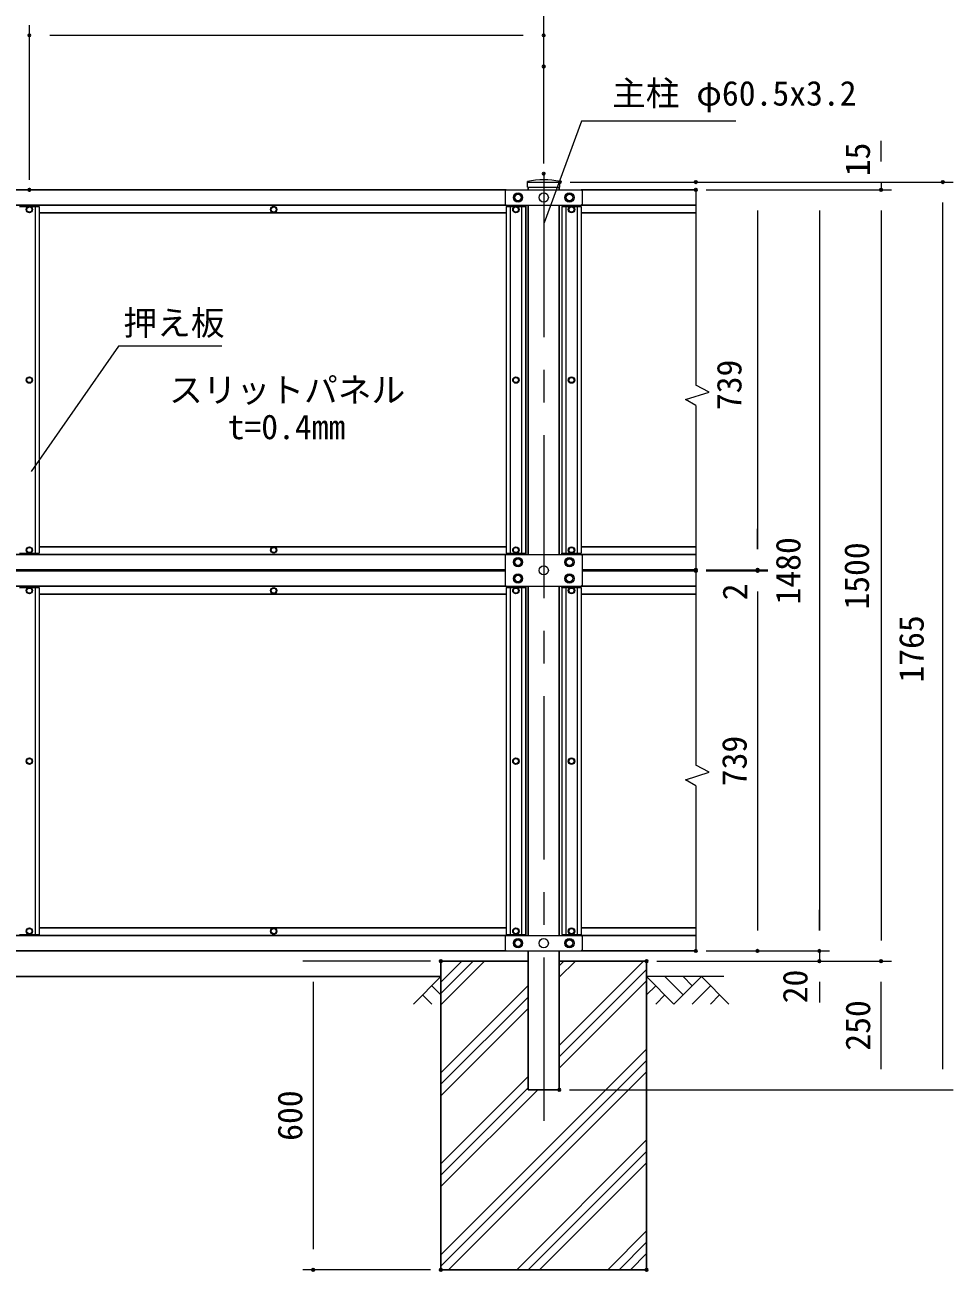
# Model space of a CAD drawing. Units: millimetres, scale not verified. Extents: x -4200 to 4200, y -2970 to 2970.
# Drawn here: x -2525 to -721, y -706 to 1717 of the extents above; entities that cross this region are included whole.
import ezdxf
from ezdxf.enums import TextEntityAlignment as Align

# ---------------------------------------------------------------- set-up
doc = ezdxf.new("R2010")
doc.units = ezdxf.units.MM
doc.header["$LTSCALE"] = 10
doc.header["$PDMODE"] = 32
doc.header["$PDSIZE"] = 5
doc.linetypes.add('USER1', pattern=[50.8, 31.75, -6.35, 6.35, -6.35])
for name, color, linetype, lineweight in [('0-2_D-STR1', 1, 'Continuous', 25), ('0-3_D-STR3', 3, 'Continuous', 13), ('0-4_D-BMK', 2, 'USER1', 13), ('0-5_D-STR-DIM', 7, 'Continuous', 13), ('0-9_D-STR4', 7, 'Continuous', 25), ('0-A_D-DCR-HCH', 7, 'Continuous', 13), ('0-B_D-BGD', 7, 'Continuous', 25), ('0-C_D-STR-TXT', 7, 'Continuous', 13)]:
    doc.layers.add(name, color=color, linetype=linetype, lineweight=lineweight)
doc.layers.add('0-7_Defpoints', color=8, linetype='Continuous')
doc.styles.add('ＭＳ ゴシック', font='')
doc.styles.get('ＭＳ ゴシック').set_extended_font_data('MS Gothic')

msp = doc.modelspace()

# ---------------------------------------------------------------- linework, layer by layer
at = {"layer": '0-2_D-STR1'}
for p, q in [((-3443.36, 1396.5), (-1589.36, 1396.5)), ((-1546.61, 1401.71), (-1546.61, 1396.5)), ((-1486.11, 1401.71), (-1486.11, 1396.5)), ((-1443.36, 1396.5), (-1220.54, 1396.5)), ((-3443.36, 1366.5), (-1589.36, 1366.5)), ((-1551.36, 687.5), (-1551.36, 1366.5)), ((-1546.61, 1366.5), (-1546.61, 687.5)), ((-1486.11, 1366.5), (-1486.11, 687.5)), ((-1443.36, 1366.5), (-1220.54, 1366.5)), ((-2497.36, 1351.5), (-1589.36, 1351.5)), ((-1443.36, 1351.5), (-1220.54, 1351.5)), ((-3443.36, 687.5), (-1589.36, 687.5)), ((-2497.36, 702.5), (-1589.36, 702.5)), ((-1481.36, 689.75), (-1481.36, 687.5)), ((-1443.36, 702.5), (-1220.54, 702.5)), ((-1443.36, 687.5), (-1220.54, 687.5)), ((-3441.36, 657.5), (-1591.36, 657.5)), ((-3441.36, 655.5), (-1591.36, 655.5)), ((-1441.36, 657.5), (-1220.54, 657.5)), ((-1441.36, 655.5), (-1220.54, 655.5)), ((-3443.36, 625.5), (-1589.36, 625.5)), ((-2497.36, 610.5), (-1589.36, 610.5)), ((-1551.36, -53.5), (-1551.36, 625.5)), ((-1546.61, 625.5), (-1546.61, -53.5)), ((-1486.11, 625.5), (-1486.11, -53.5)), ((-1481.36, 625.5), (-1481.36, 623.25)), ((-1443.36, 625.5), (-1220.54, 625.5)), ((-1443.36, 610.5), (-1220.54, 610.5)), ((-2497.36, -38.5), (-1589.36, -38.5)), ((-1443.36, -38.5), (-1220.54, -38.5)), ((-3443.36, -53.5), (-1589.36, -53.5)), ((-1443.36, -53.5), (-1220.54, -53.5)), ((-1443.36, -53.5), (-1220.54, -53.5)), ((-3443.36, -83.5), (-1589.36, -83.5)), ((-1486.11, -83.5), (-1486.11, -353.5)), ((-1443.36, -83.5), (-1220.54, -83.5))]:
    msp.add_line(p, q, dxfattribs=at)
msp.add_lwpolyline([(-1546.61, -83.5), (-1546.61, -353.5), (-1486.11, -353.5)], dxfattribs=at)
at = {"layer": '0-3_D-STR3'}
for p, q in [((-1547.81, 1401.71), (-1547.81, 1412.59)), ((-1546.61, 1411.5), (-1486.11, 1411.5)), ((-1484.91, 1401.71), (-1484.91, 1412.59)), ((-1591.36, 1394.5), (-1591.36, 1368.5)), ((-1589.36, 1396.5), (-1443.36, 1396.5)), ((-1547.81, 1401.71), (-1484.91, 1401.71)), ((-1441.36, 1394.5), (-1441.36, 1368.5)), ((-2535.36, 1364.25), (-2497.36, 1364.25)), ((-2505.36, 1364.25), (-2505.36, 689.75)), ((-2497.36, 1364.25), (-2497.36, 689.75)), ((-1589.36, 1366.5), (-1443.36, 1366.5)), ((-1589.36, 1364.25), (-1551.36, 1364.25)), ((-1589.36, 1364.25), (-1589.36, 689.75)), ((-1581.36, 1364.25), (-1581.36, 689.75)), ((-1559.36, 1364.25), (-1559.36, 689.75)), ((-1551.36, 1364.25), (-1551.36, 689.75)), ((-1481.36, 1364.25), (-1443.36, 1364.25)), ((-1481.36, 1364.25), (-1481.36, 689.75)), ((-1473.36, 1364.25), (-1473.36, 689.75)), ((-1451.36, 1364.25), (-1451.36, 689.75)), ((-1443.36, 1364.25), (-1443.36, 689.75)), ((-2535.36, 689.75), (-2497.36, 689.75)), ((-1591.36, 685.5), (-1591.36, 627.5)), ((-1589.36, 689.75), (-1551.36, 689.75)), ((-1589.36, 687.5), (-1443.36, 687.5)), ((-1481.36, 689.75), (-1443.36, 689.75)), ((-1441.36, 685.5), (-1441.36, 627.5)), ((-2535.36, 623.25), (-2497.36, 623.25)), ((-2505.36, 623.25), (-2505.36, -51.25)), ((-2497.36, 623.25), (-2497.36, -51.25)), ((-1589.36, 625.5), (-1443.36, 625.5)), ((-1589.36, 623.25), (-1551.36, 623.25)), ((-1589.36, 623.25), (-1589.36, -51.25)), ((-1581.36, 623.25), (-1581.36, -51.25)), ((-1559.36, 623.25), (-1559.36, -51.25)), ((-1551.36, 623.25), (-1551.36, -51.25)), ((-1481.36, 623.25), (-1443.36, 623.25)), ((-1481.36, 623.25), (-1481.36, -51.25)), ((-1473.36, 623.25), (-1473.36, -51.25)), ((-1451.36, 623.25), (-1451.36, -51.25)), ((-1443.36, 623.25), (-1443.36, -51.25)), ((-2535.36, -51.25), (-2497.36, -51.25)), ((-1591.36, -55.5), (-1591.36, -81.5)), ((-1589.36, -51.25), (-1551.36, -51.25)), ((-1589.36, -53.5), (-1443.36, -53.5)), ((-1481.36, -51.25), (-1443.36, -51.25)), ((-1441.36, -55.5), (-1441.36, -81.5)), ((-1589.36, -83.5), (-1443.36, -83.5))]:
    msp.add_line(p, q, dxfattribs=at)
for points in [[(-1558.86, 1381.5), (-1562.61, 1388), (-1570.12, 1388), (-1573.86, 1381.5), (-1570.12, 1375), (-1562.61, 1375)], [(-1458.86, 1381.5), (-1462.61, 1388), (-1470.12, 1388), (-1473.86, 1381.5), (-1470.12, 1375), (-1462.61, 1375)], [(-2522.14, 1358), (-2519.25, 1363), (-2513.48, 1363), (-2510.59, 1358), (-2513.48, 1353), (-2519.25, 1353)], [(-2035.59, 1358), (-2038.48, 1363), (-2044.25, 1363), (-2047.14, 1358), (-2044.25, 1353), (-2038.48, 1353)], [(-1576.14, 1358), (-1573.25, 1363), (-1567.48, 1363), (-1564.59, 1358), (-1567.48, 1353), (-1573.25, 1353)], [(-1468.14, 1358), (-1465.25, 1363), (-1459.48, 1363), (-1456.59, 1358), (-1459.48, 1353), (-1465.25, 1353)], [(-2522.14, 1026.5), (-2519.25, 1031.5), (-2513.48, 1031.5), (-2510.59, 1026.5), (-2513.48, 1021.5), (-2519.25, 1021.5)], [(-1576.14, 1026.5), (-1573.25, 1031.5), (-1567.48, 1031.5), (-1564.59, 1026.5), (-1567.48, 1021.5), (-1573.25, 1021.5)], [(-1468.14, 1026.5), (-1465.25, 1031.5), (-1459.48, 1031.5), (-1456.59, 1026.5), (-1459.48, 1021.5), (-1465.25, 1021.5)], [(-2522.14, 696), (-2519.25, 701), (-2513.48, 701), (-2510.59, 696), (-2513.48, 691), (-2519.25, 691)], [(-2035.59, 696), (-2038.48, 701), (-2044.25, 701), (-2047.14, 696), (-2044.25, 691), (-2038.48, 691)], [(-1576.14, 696), (-1573.25, 701), (-1567.48, 701), (-1564.59, 696), (-1567.48, 691), (-1573.25, 691)], [(-1558.86, 672.5), (-1562.61, 679), (-1570.12, 679), (-1573.86, 672.5), (-1570.12, 666), (-1562.61, 666)], [(-1458.86, 672.5), (-1462.61, 679), (-1470.12, 679), (-1473.86, 672.5), (-1470.12, 666), (-1462.61, 666)], [(-1468.14, 696), (-1465.25, 701), (-1459.48, 701), (-1456.59, 696), (-1459.48, 691), (-1465.25, 691)], [(-1558.86, 640.5), (-1562.61, 647), (-1570.12, 647), (-1573.86, 640.5), (-1570.12, 634), (-1562.61, 634)], [(-1458.86, 640.5), (-1462.61, 647), (-1470.12, 647), (-1473.86, 640.5), (-1470.12, 634), (-1462.61, 634)], [(-2522.14, 617), (-2519.25, 622), (-2513.48, 622), (-2510.59, 617), (-2513.48, 612), (-2519.25, 612)], [(-2035.59, 617), (-2038.48, 622), (-2044.25, 622), (-2047.14, 617), (-2044.25, 612), (-2038.48, 612)], [(-2035.59, 617), (-2038.48, 622), (-2044.25, 622), (-2047.14, 617), (-2044.25, 612), (-2038.48, 612)], [(-1576.14, 617), (-1573.25, 622), (-1567.48, 622), (-1564.59, 617), (-1567.48, 612), (-1573.25, 612)], [(-1468.14, 617), (-1465.25, 622), (-1459.48, 622), (-1456.59, 617), (-1459.48, 612), (-1465.25, 612)], [(-2522.14, 285.5), (-2519.25, 290.5), (-2513.48, 290.5), (-2510.59, 285.5), (-2513.48, 280.5), (-2519.25, 280.5)], [(-1576.14, 285.5), (-1573.25, 290.5), (-1567.48, 290.5), (-1564.59, 285.5), (-1567.48, 280.5), (-1573.25, 280.5)], [(-1468.14, 285.5), (-1465.25, 290.5), (-1459.48, 290.5), (-1456.59, 285.5), (-1459.48, 280.5), (-1465.25, 280.5)], [(-2522.14, -45), (-2519.25, -40), (-2513.48, -40), (-2510.59, -45), (-2513.48, -50), (-2519.25, -50)], [(-2035.59, -45), (-2038.48, -40), (-2044.25, -40), (-2047.14, -45), (-2044.25, -50), (-2038.48, -50)], [(-1576.14, -45), (-1573.25, -40), (-1567.48, -40), (-1564.59, -45), (-1567.48, -50), (-1573.25, -50)], [(-1468.14, -45), (-1465.25, -40), (-1459.48, -40), (-1456.59, -45), (-1459.48, -50), (-1465.25, -50)], [(-1558.86, -68.5), (-1562.61, -62), (-1570.12, -62), (-1573.86, -68.5), (-1570.12, -75), (-1562.61, -75)], [(-1458.86, -68.5), (-1462.61, -62), (-1470.12, -62), (-1473.86, -68.5), (-1470.12, -75), (-1462.61, -75)]]:
    msp.add_lwpolyline(points, close=True, dxfattribs=at)
for centre, radius in [((-1566.36, 1381.5), 9), ((-1566.36, 1381.5), 6.5), ((-1516.36, 1381.5), 9), ((-1466.36, 1381.5), 9), ((-1466.36, 1381.5), 6.5), ((-2516.36, 1358), 6.25), ((-2516.36, 1358), 5), ((-2041.36, 1358), 6.25), ((-2041.36, 1358), 5), ((-1570.36, 1358), 6.25), ((-1570.36, 1358), 5), ((-1462.36, 1358), 6.25), ((-1462.36, 1358), 5), ((-2516.36, 1026.5), 6.25), ((-2516.36, 1026.5), 5), ((-1570.36, 1026.5), 6.25), ((-1570.36, 1026.5), 5), ((-1462.36, 1026.5), 6.25), ((-1462.36, 1026.5), 5), ((-2516.36, 696), 6.25), ((-2516.36, 696), 5), ((-2041.36, 696), 6.25), ((-2041.36, 696), 5), ((-1570.36, 696), 6.25), ((-1570.36, 696), 5), ((-1566.36, 672.5), 9), ((-1566.36, 672.5), 6.5), ((-1466.36, 672.5), 9), ((-1466.36, 672.5), 6.5), ((-1462.36, 696), 6.25), ((-1462.36, 696), 5), ((-1516.36, 656.5), 9), ((-1566.36, 640.5), 9), ((-1566.36, 640.5), 6.5), ((-1466.36, 640.5), 9), ((-1466.36, 640.5), 6.5), ((-2516.36, 617), 6.25), ((-2516.36, 617), 5), ((-2041.36, 617), 6.25), ((-2041.36, 617), 6.25), ((-2041.36, 617), 5), ((-2041.36, 617), 5), ((-1570.36, 617), 6.25), ((-1570.36, 617), 5), ((-1462.36, 617), 6.25), ((-1462.36, 617), 5), ((-2516.36, 285.5), 6.25), ((-1570.36, 285.5), 6.25), ((-1462.36, 285.5), 6.25), ((-2516.36, 285.5), 5), ((-1570.36, 285.5), 5), ((-1462.36, 285.5), 5), ((-2516.36, -45), 6.25), ((-2516.36, -45), 5), ((-2041.36, -45), 6.25), ((-2041.36, -45), 5), ((-1570.36, -45), 6.25), ((-1570.36, -45), 5), ((-1462.36, -45), 6.25), ((-1462.36, -45), 5), ((-1566.36, -68.5), 9), ((-1566.36, -68.5), 6.5), ((-1516.36, -68.5), 9), ((-1466.36, -68.5), 9), ((-1466.36, -68.5), 6.5)]:
    msp.add_circle(centre, radius, dxfattribs=at)
for centre, radius, start, end in [((-1516.36, 1255.71), 160, 78.66399, 101.33601), ((-1589.36, 1394.5), 2, 90, 180), ((-1443.36, 1394.5), 2, 0, 90), ((-1589.36, 1368.5), 2, 180, 270), ((-1443.36, 1368.5), 2, 270, 0), ((-1589.36, 685.5), 2, 90, 180), ((-1443.36, 685.5), 2, 0, 90), ((-1589.36, 627.5), 2, 180, 270), ((-1443.36, 627.5), 2, 270, 0), ((-1589.36, -55.5), 2, 90, 180), ((-1443.36, -55.5), 2, 0, 90), ((-1589.36, -81.5), 2, 180, 270), ((-1443.36, -81.5), 2, 270, 0)]:
    msp.add_arc(centre, radius, start, end, dxfattribs=at)
at = {"layer": '0-4_D-BMK'}
msp.add_line((-1516.36, 1427.63), (-1516.36, -431.67), dxfattribs=at)
at = {"layer": '0-5_D-STR-DIM'}
for p, q in [((-1516.36, 1447.63), (-1516.36, 1876.82)), ((-1516.36, 1656.03), (-1516.36, 1876.82)), ((-2516.36, 1416), (-2516.36, 1716.82)), ((-2516.36, 1416.5), (-2516.36, 1716.82)), ((-2476.36, 1696.82), (-1556.36, 1696.82)), ((-1516.36, 1447.63), (-1516.36, 1716.82)), ((-860.54, 1451.5), (-860.54, 1491.5)), ((-1464.91, 1411.5), (-720.54, 1411.5)), ((-1464.91, 1411.5), (-840.54, 1411.5)), ((-860.54, 1411.5), (-860.54, 1396.5)), ((-1220.54, 1396.5), (-1220.54, 1016.75)), ((-1200.54, 1396.5), (-1080.54, 1396.5)), ((-1200.54, 1396.5), (-840.54, 1396.5)), ((-1200.54, 1396.5), (-960.54, 1396.5)), ((-1200.54, 1396.5), (-840.54, 1396.5)), ((-740.54, -313.5), (-740.54, 1371.5)), ((-1100.54, 1356.5), (-1100.54, 697.5)), ((-980.54, 1356.5), (-980.54, -43.5)), ((-860.54, 1356.5), (-860.54, -63.5)), ((-860.54, 1356.5), (-860.54, 1316.5)), ((-1220.54, 976.79), (-1220.54, 285.77)), ((-1100.54, 697.5), (-1100.54, 737.5)), ((-1220.54, 663.01), (-1220.54, 277.75)), ((-1200.54, 657.5), (-1080.54, 657.5)), ((-1200.54, 657.5), (-1080.54, 657.5)), ((-1200.54, 655.5), (-1080.63, 655.5)), ((-1200.54, 655.5), (-1080.54, 655.5)), ((-1100.54, 657.5), (-1100.54, 655.5)), ((-1100.63, 615.5), (-1100.63, -43.5)), ((-1100.54, 615.5), (-1100.54, 575.5)), ((-1220.54, 237.79), (-1220.54, -83.5)), ((-980.51, -43.5), (-980.51, -3.5)), ((-1200.54, -83.5), (-960.51, -83.5)), ((-1200.54, -83.5), (-1080.63, -83.5)), ((-1200.54, -83.5), (-960.54, -83.5)), ((-980.51, -83.5), (-980.51, -103.5)), ((-1736.36, -103.5), (-1984.64, -103.5)), ((-1296.36, -103.5), (-840.54, -103.5)), ((-1296.36, -103.5), (-960.51, -103.5)), ((-1296.36, -103.5), (-840.54, -103.5)), ((-1964.64, -143.5), (-1964.64, -663.5)), ((-980.51, -143.5), (-980.51, -183.5)), ((-860.54, -313.5), (-860.54, -143.5)), ((-1466.11, -353.5), (-840.54, -353.5)), ((-1466.11, -353.5), (-720.54, -353.5)), ((-1736.36, -703.5), (-1984.64, -703.5))]:
    msp.add_line(p, q, dxfattribs=at)
for points in [[(-1220.54, 976.79), (-1240.58, 988.38), (-1194.86, 1003.11), (-1220.54, 1016.75)], [(-1220.54, 237.79), (-1240.58, 249.38), (-1194.86, 264.11), (-1220.54, 277.75)]]:
    msp.add_lwpolyline(points, dxfattribs=at)
at = {"layer": '0-7_Defpoints'}
for p in [(-2516.36, 1696.82), (-1516.36, 1696.82), (-1516.36, 1636.03), (-1516.36, 1427.63), (-1484.91, 1411.5), (-1484.91, 1411.5), (-1220.54, 1411.5), (-740.54, 1411.5), (-2516.36, 1396.5), (-2516.36, 1396), (-1220.54, 1396.5), (-1220.54, 1396.5), (-860.54, 1396.5), (-1220.54, 657.5), (-1220.54, 655.5), (-1100.54, 657.5), (-1100.54, 655.5), (-1220.54, -83.5), (-1100.63, -83.5), (-980.54, -83.5), (-1716.36, -103.5), (-1316.36, -103.5), (-1316.36, -103.5), (-980.51, -103.5), (-860.54, -103.5), (-860.54, -103.5), (-1486.11, -353.5), (-1964.64, -703.5), (-1716.36, -703.5), (-1716.36, -703.5), (-1316.36, -703.5)]:
    msp.add_point(p, dxfattribs=at)
at = {"layer": '0-9_D-STR4'}
for p, q in [((-1716.36, -103.5), (-1716.36, -703.5)), ((-1546.61, -103.5), (-1716.36, -103.5)), ((-1316.36, -103.5), (-1486.11, -103.5)), ((-1316.36, -103.5), (-1316.36, -703.5)), ((-1716.36, -703.5), (-1316.36, -703.5))]:
    msp.add_line(p, q, dxfattribs=at)
at = {"layer": '0-A_D-DCR-HCH'}
for p, q in [((-1716.36, -188.2), (-1631.66, -103.5)), ((-1716.36, -166.1), (-1653.76, -103.5)), ((-1716.36, -144), (-1675.86, -103.5)), ((-1486.11, -134.72), (-1454.89, -103.5)), ((-1486.11, -112.63), (-1476.98, -103.5)), ((-1486.11, -267.31), (-1322.3, -103.5)), ((-1486.11, -289.4), (-1316.36, -119.65)), ((-1769.58, -186.71), (-1716.36, -133.5)), ((-1486.11, -311.5), (-1316.36, -141.75)), ((-1166.36, -133.5), (-1316.36, -133.5)), ((-1263.15, -186.71), (-1316.36, -133.5)), ((-1245.42, -168.97), (-1280.89, -133.5)), ((-1209.94, -133.5), (-1263.15, -186.71)), ((-1227.59, -151.33), (-1245.42, -133.5)), ((-1209.94, -133.5), (-1156.73, -186.71)), ((-1751.84, -168.97), (-1734.02, -186.71)), ((-1734.1, -151.23), (-1716.36, -168.89)), ((-1716.36, -320.78), (-1546.61, -151.03)), ((-1298.63, -151.23), (-1316.36, -168.89)), ((-1280.89, -168.97), (-1298.71, -186.71)), ((-1192.2, -151.23), (-1227.84, -186.71)), ((-1174.47, -168.97), (-1192.28, -186.71)), ((-1716.36, -342.88), (-1546.61, -173.13)), ((-1716.36, -364.97), (-1546.61, -195.22)), ((-1716.36, -674.33), (-1316.36, -274.33)), ((-1716.36, -696.43), (-1316.36, -296.43)), ((-1716.36, -497.56), (-1546.61, -327.81)), ((-1701.33, -703.5), (-1316.36, -318.53)), ((-1716.36, -519.65), (-1546.61, -349.9)), ((-1716.36, -541.75), (-1528.11, -353.5)), ((-1568.75, -703.5), (-1316.36, -451.11)), ((-1546.65, -703.5), (-1316.36, -473.21)), ((-1524.56, -703.5), (-1316.36, -495.3)), ((-1391.97, -703.5), (-1316.36, -627.89)), ((-1369.88, -703.5), (-1316.36, -649.98)), ((-1347.78, -703.5), (-1316.36, -672.08))]:
    msp.add_line(p, q, dxfattribs=at)
at = {"layer": '0-B_D-BGD'}
msp.add_line((-3316.36, -133.5), (-1716.36, -133.5), dxfattribs=at)
at = {"layer": '0-C_D-STR-TXT'}
for points in [[(-1142.68, 1529.7), (-1443.04, 1529.7), (-1515.33, 1331.99)], [(-2142.42, 1092.49), (-2342.77, 1092.49), (-2512.55, 848.84)]]:
    msp.add_lwpolyline(points, dxfattribs=at)

# ---------------------------------------------------------------- texts
at = {"layer": '0-5_D-STR-DIM', "style": 'ＭＳ ゴシック'}
for s, p in [('15', (-867.74, 1422.75)), ('739', (-1117.49, 968.02)), ('1480', (-1002.82, 590.1)), ('1500', (-869.63, 580.1)), ('2', (-1106.27, 598.24)), ('1765', (-763.2, 438.25)), ('739', (-1107.37, 236.65)), ('20', (-989.21, -185.33)), ('250', (-867.29, -277.5)), ('600', (-1971.39, -452.75))]:
    msp.add_text(s, height=48.09, rotation=90, dxfattribs=at).set_placement(p, align=Align.BOTTOM_LEFT)
at = {"layer": '0-C_D-STR-TXT', "style": 'ＭＳ ゴシック'}
for s, p in [('主柱 φ60.5x3.2', (-1383.57, 1545.71)), ('押え板', (-2333.57, 1099.33)), ('スリットパネル', (-2244.71, 968.73)), ('t=0.4mm', (-2131.01, 897.08))]:
    msp.add_text(s, height=48.09, dxfattribs=at).set_placement(p, align=Align.BOTTOM_LEFT)

doc.saveas('drawing.dxf')
